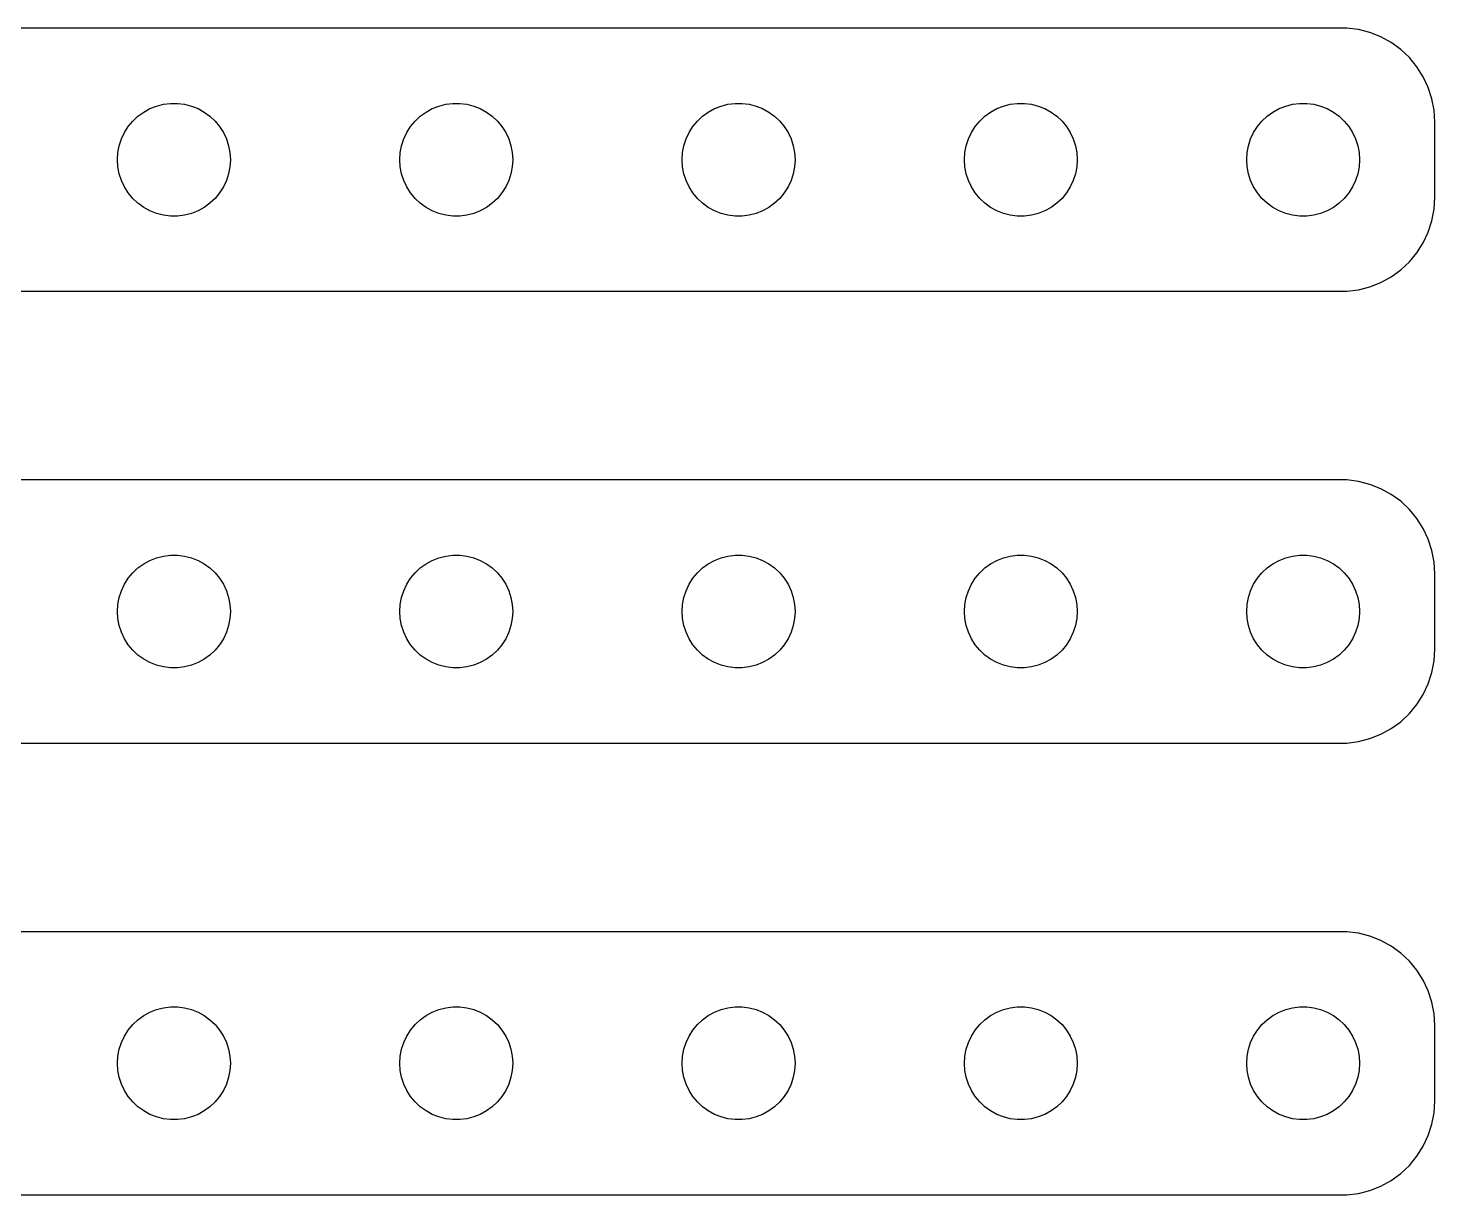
# Model space of a CAD drawing. Header units: metres. Extents: x -150 to 150, y 41 to 103.
# Drawn here: x 74.8 to 149.5, y 41 to 103 of the extents above; entities that cross this region are included whole.
import ezdxf

# ---------------------------------------------------------------- set-up
doc = ezdxf.new("R2010")
doc.units = ezdxf.units.M

msp = doc.modelspace()

# ---------------------------------------------------------------- linework, layer by layer
for p, q in [((144.814, 102.99), (-144.814, 102.99)), ((145.437, 102.911), (144.814, 102.99)), ((146.045, 102.755), (145.437, 102.911)), ((146.629, 102.524), (146.045, 102.755)), ((147.179, 102.222), (146.629, 102.524)), ((147.687, 101.853), (147.179, 102.222)), ((148.145, 101.423), (147.687, 101.853)), ((148.545, 100.939), (148.145, 101.423)), ((148.882, 100.409), (148.545, 100.939)), ((149.149, 99.8406), (148.882, 100.409)), ((149.343, 99.2434), (149.149, 99.8406)), ((80.8925, 98.533), (81.2227, 98.7145)), ((81.2227, 98.7145), (81.573, 98.8532)), ((81.573, 98.8532), (81.9379, 98.9469)), ((81.9379, 98.9469), (82.3116, 98.9941)), ((82.3116, 98.9941), (82.6884, 98.9941)), ((82.6884, 98.9941), (83.0621, 98.9469)), ((83.0621, 98.9469), (83.427, 98.8532)), ((83.427, 98.8532), (83.7773, 98.7145)), ((83.7773, 98.7145), (84.1075, 98.533)), ((95.8925, 98.533), (96.2227, 98.7145)), ((96.2227, 98.7145), (96.573, 98.8532)), ((96.573, 98.8532), (96.9379, 98.9469)), ((96.9379, 98.9469), (97.3116, 98.9941)), ((97.3116, 98.9941), (97.6884, 98.9941)), ((97.6884, 98.9941), (98.0621, 98.9469)), ((98.0621, 98.9469), (98.427, 98.8532)), ((98.427, 98.8532), (98.7773, 98.7145)), ((98.7773, 98.7145), (99.1075, 98.533)), ((110.893, 98.533), (111.223, 98.7145)), ((111.223, 98.7145), (111.573, 98.8532)), ((111.573, 98.8532), (111.938, 98.9469)), ((111.938, 98.9469), (112.312, 98.9941)), ((112.312, 98.9941), (112.688, 98.9941)), ((112.688, 98.9941), (113.062, 98.9469)), ((113.062, 98.9469), (113.427, 98.8532)), ((113.427, 98.8532), (113.777, 98.7145)), ((113.777, 98.7145), (114.107, 98.533)), ((125.893, 98.533), (126.223, 98.7145)), ((126.223, 98.7145), (126.573, 98.8532)), ((126.573, 98.8532), (126.938, 98.9469)), ((126.938, 98.9469), (127.312, 98.9941)), ((127.312, 98.9941), (127.688, 98.9941)), ((127.688, 98.9941), (128.062, 98.9469)), ((128.062, 98.9469), (128.427, 98.8532)), ((128.427, 98.8532), (128.777, 98.7145)), ((128.777, 98.7145), (129.107, 98.533)), ((140.893, 98.533), (141.223, 98.7145)), ((141.223, 98.7145), (141.573, 98.8532)), ((141.573, 98.8532), (141.938, 98.9469)), ((141.938, 98.9469), (142.312, 98.9941)), ((142.312, 98.9941), (142.688, 98.9941)), ((142.688, 98.9941), (143.062, 98.9469)), ((143.062, 98.9469), (143.427, 98.8532)), ((143.427, 98.8532), (143.777, 98.7145)), ((143.777, 98.7145), (144.107, 98.533)), ((149.461, 98.6267), (149.343, 99.2434)), ((80.073, 97.7634), (80.3131, 98.0536)), ((80.3131, 98.0536), (80.5877, 98.3115)), ((80.5877, 98.3115), (80.8925, 98.533)), ((84.1075, 98.533), (84.4123, 98.3115)), ((84.4123, 98.3115), (84.6869, 98.0536)), ((84.6869, 98.0536), (84.927, 97.7634)), ((95.073, 97.7634), (95.3131, 98.0536)), ((95.3131, 98.0536), (95.5877, 98.3115)), ((95.5877, 98.3115), (95.8925, 98.533)), ((99.1075, 98.533), (99.4123, 98.3115)), ((99.4123, 98.3115), (99.6869, 98.0536)), ((99.6869, 98.0536), (99.927, 97.7634)), ((110.073, 97.7634), (110.313, 98.0536)), ((110.313, 98.0536), (110.588, 98.3115)), ((110.588, 98.3115), (110.893, 98.533)), ((114.107, 98.533), (114.412, 98.3115)), ((114.412, 98.3115), (114.687, 98.0536)), ((114.687, 98.0536), (114.927, 97.7634)), ((125.073, 97.7634), (125.313, 98.0536)), ((125.313, 98.0536), (125.588, 98.3115)), ((125.588, 98.3115), (125.893, 98.533)), ((129.107, 98.533), (129.412, 98.3115)), ((129.412, 98.3115), (129.687, 98.0536)), ((129.687, 98.0536), (129.927, 97.7634)), ((140.073, 97.7634), (140.313, 98.0536)), ((140.313, 98.0536), (140.588, 98.3115)), ((140.588, 98.3115), (140.893, 98.533)), ((144.107, 98.533), (144.412, 98.3115)), ((144.412, 98.3115), (144.687, 98.0536)), ((144.687, 98.0536), (144.927, 97.7634)), ((149.5, 98), (149.461, 98.6267)), ((149.5, 94), (149.5, 98)), ((79.7107, 97.1044), (79.8711, 97.4453)), ((79.8711, 97.4453), (80.073, 97.7634)), ((84.927, 97.7634), (85.1289, 97.4453)), ((85.1289, 97.4453), (85.2893, 97.1044)), ((94.7107, 97.1044), (94.8711, 97.4453)), ((94.8711, 97.4453), (95.073, 97.7634)), ((99.927, 97.7634), (100.129, 97.4453)), ((100.129, 97.4453), (100.289, 97.1044)), ((109.711, 97.1044), (109.871, 97.4453)), ((109.871, 97.4453), (110.073, 97.7634)), ((114.927, 97.7634), (115.129, 97.4453)), ((115.129, 97.4453), (115.289, 97.1044)), ((124.711, 97.1044), (124.871, 97.4453)), ((124.871, 97.4453), (125.073, 97.7634)), ((129.927, 97.7634), (130.129, 97.4453)), ((130.129, 97.4453), (130.289, 97.1044)), ((139.711, 97.1044), (139.871, 97.4453)), ((139.871, 97.4453), (140.073, 97.7634)), ((144.927, 97.7634), (145.129, 97.4453)), ((145.129, 97.4453), (145.289, 97.1044)), ((79.5237, 96.376), (79.5943, 96.7461)), ((79.5943, 96.7461), (79.7107, 97.1044)), ((85.2893, 97.1044), (85.4057, 96.7461)), ((85.4057, 96.7461), (85.4763, 96.376)), ((94.5237, 96.376), (94.5943, 96.7461)), ((94.5943, 96.7461), (94.7107, 97.1044)), ((100.289, 97.1044), (100.406, 96.7461)), ((100.406, 96.7461), (100.476, 96.376)), ((109.524, 96.376), (109.594, 96.7461)), ((109.594, 96.7461), (109.711, 97.1044)), ((115.289, 97.1044), (115.406, 96.7461)), ((115.406, 96.7461), (115.476, 96.376)), ((124.524, 96.376), (124.594, 96.7461)), ((124.594, 96.7461), (124.711, 97.1044)), ((130.289, 97.1044), (130.406, 96.7461)), ((130.406, 96.7461), (130.476, 96.376)), ((139.524, 96.376), (139.594, 96.7461)), ((139.594, 96.7461), (139.711, 97.1044)), ((145.289, 97.1044), (145.406, 96.7461)), ((145.406, 96.7461), (145.476, 96.376)), ((79.5, 96), (79.5237, 96.376)), ((79.5237, 95.624), (79.5, 96)), ((85.4763, 96.376), (85.5, 96)), ((85.5, 96), (85.4763, 95.624)), ((94.5, 96), (94.5237, 96.376)), ((94.5237, 95.624), (94.5, 96)), ((100.476, 96.376), (100.5, 96)), ((100.5, 96), (100.476, 95.624)), ((109.5, 96), (109.524, 96.376)), ((109.524, 95.624), (109.5, 96)), ((115.476, 96.376), (115.5, 96)), ((115.5, 96), (115.476, 95.624)), ((124.5, 96), (124.524, 96.376)), ((124.524, 95.624), (124.5, 96)), ((130.476, 96.376), (130.5, 96)), ((130.5, 96), (130.476, 95.624)), ((139.5, 96), (139.524, 96.376)), ((139.524, 95.624), (139.5, 96)), ((145.476, 96.376), (145.5, 96)), ((145.5, 96), (145.476, 95.624)), ((79.5943, 95.2539), (79.5237, 95.624)), ((79.7107, 94.8956), (79.5943, 95.2539)), ((85.4057, 95.2539), (85.2893, 94.8956)), ((85.4763, 95.624), (85.4057, 95.2539)), ((94.5943, 95.2539), (94.5237, 95.624)), ((94.7107, 94.8956), (94.5943, 95.2539)), ((100.406, 95.2539), (100.289, 94.8956)), ((100.476, 95.624), (100.406, 95.2539)), ((109.594, 95.2539), (109.524, 95.624)), ((109.711, 94.8956), (109.594, 95.2539)), ((115.406, 95.2539), (115.289, 94.8956)), ((115.476, 95.624), (115.406, 95.2539)), ((124.594, 95.2539), (124.524, 95.624)), ((124.711, 94.8956), (124.594, 95.2539)), ((130.406, 95.2539), (130.289, 94.8956)), ((130.476, 95.624), (130.406, 95.2539)), ((139.594, 95.2539), (139.524, 95.624)), ((139.711, 94.8956), (139.594, 95.2539)), ((145.406, 95.2539), (145.289, 94.8956)), ((145.476, 95.624), (145.406, 95.2539)), ((79.8711, 94.5547), (79.7107, 94.8956)), ((80.073, 94.2366), (79.8711, 94.5547)), ((80.3131, 93.9464), (80.073, 94.2366)), ((84.927, 94.2366), (84.6869, 93.9464)), ((85.1289, 94.5547), (84.927, 94.2366)), ((85.2893, 94.8956), (85.1289, 94.5547)), ((94.8711, 94.5547), (94.7107, 94.8956)), ((95.073, 94.2366), (94.8711, 94.5547)), ((95.3131, 93.9464), (95.073, 94.2366)), ((99.927, 94.2366), (99.6869, 93.9464)), ((100.129, 94.5547), (99.927, 94.2366)), ((100.289, 94.8956), (100.129, 94.5547)), ((109.871, 94.5547), (109.711, 94.8956)), ((110.073, 94.2366), (109.871, 94.5547)), ((110.313, 93.9464), (110.073, 94.2366)), ((114.927, 94.2366), (114.687, 93.9464)), ((115.129, 94.5547), (114.927, 94.2366)), ((115.289, 94.8956), (115.129, 94.5547)), ((124.871, 94.5547), (124.711, 94.8956)), ((125.073, 94.2366), (124.871, 94.5547)), ((125.313, 93.9464), (125.073, 94.2366)), ((129.927, 94.2366), (129.687, 93.9464)), ((130.129, 94.5547), (129.927, 94.2366)), ((130.289, 94.8956), (130.129, 94.5547)), ((139.871, 94.5547), (139.711, 94.8956)), ((140.073, 94.2366), (139.871, 94.5547)), ((140.313, 93.9464), (140.073, 94.2366)), ((144.927, 94.2366), (144.687, 93.9464)), ((145.129, 94.5547), (144.927, 94.2366)), ((145.289, 94.8956), (145.129, 94.5547)), ((80.5877, 93.6885), (80.3131, 93.9464)), ((80.8925, 93.467), (80.5877, 93.6885)), ((81.2227, 93.2855), (80.8925, 93.467)), ((84.1075, 93.467), (83.7773, 93.2855)), ((84.4123, 93.6885), (84.1075, 93.467)), ((84.6869, 93.9464), (84.4123, 93.6885)), ((95.5877, 93.6885), (95.3131, 93.9464)), ((95.8925, 93.467), (95.5877, 93.6885)), ((96.2227, 93.2855), (95.8925, 93.467)), ((99.1075, 93.467), (98.7773, 93.2855)), ((99.4123, 93.6885), (99.1075, 93.467)), ((99.6869, 93.9464), (99.4123, 93.6885)), ((110.588, 93.6885), (110.313, 93.9464)), ((110.893, 93.467), (110.588, 93.6885)), ((111.223, 93.2855), (110.893, 93.467)), ((114.107, 93.467), (113.777, 93.2855)), ((114.412, 93.6885), (114.107, 93.467)), ((114.687, 93.9464), (114.412, 93.6885)), ((125.588, 93.6885), (125.313, 93.9464)), ((125.893, 93.467), (125.588, 93.6885)), ((126.223, 93.2855), (125.893, 93.467)), ((129.107, 93.467), (128.777, 93.2855)), ((129.412, 93.6885), (129.107, 93.467)), ((129.687, 93.9464), (129.412, 93.6885)), ((140.588, 93.6885), (140.313, 93.9464)), ((140.893, 93.467), (140.588, 93.6885)), ((141.223, 93.2855), (140.893, 93.467)), ((144.107, 93.467), (143.777, 93.2855)), ((144.412, 93.6885), (144.107, 93.467)), ((144.687, 93.9464), (144.412, 93.6885)), ((149.461, 93.3733), (149.5, 94)), ((81.573, 93.1468), (81.2227, 93.2855)), ((81.9379, 93.0531), (81.573, 93.1468)), ((82.3116, 93.0059), (81.9379, 93.0531)), ((82.6884, 93.0059), (82.3116, 93.0059)), ((83.0621, 93.0531), (82.6884, 93.0059)), ((83.427, 93.1468), (83.0621, 93.0531)), ((83.7773, 93.2855), (83.427, 93.1468)), ((96.573, 93.1468), (96.2227, 93.2855)), ((96.9379, 93.0531), (96.573, 93.1468)), ((97.3116, 93.0059), (96.9379, 93.0531)), ((97.6884, 93.0059), (97.3116, 93.0059)), ((98.0621, 93.0531), (97.6884, 93.0059)), ((98.427, 93.1468), (98.0621, 93.0531)), ((98.7773, 93.2855), (98.427, 93.1468)), ((111.573, 93.1468), (111.223, 93.2855)), ((111.938, 93.0531), (111.573, 93.1468)), ((112.312, 93.0059), (111.938, 93.0531)), ((112.688, 93.0059), (112.312, 93.0059)), ((113.062, 93.0531), (112.688, 93.0059)), ((113.427, 93.1468), (113.062, 93.0531)), ((113.777, 93.2855), (113.427, 93.1468)), ((126.573, 93.1468), (126.223, 93.2855)), ((126.938, 93.0531), (126.573, 93.1468)), ((127.312, 93.0059), (126.938, 93.0531)), ((127.688, 93.0059), (127.312, 93.0059)), ((128.062, 93.0531), (127.688, 93.0059)), ((128.427, 93.1468), (128.062, 93.0531)), ((128.777, 93.2855), (128.427, 93.1468)), ((141.573, 93.1468), (141.223, 93.2855)), ((141.938, 93.0531), (141.573, 93.1468)), ((142.312, 93.0059), (141.938, 93.0531)), ((142.688, 93.0059), (142.312, 93.0059)), ((143.062, 93.0531), (142.688, 93.0059)), ((143.427, 93.1468), (143.062, 93.0531)), ((143.777, 93.2855), (143.427, 93.1468)), ((149.149, 92.1594), (149.343, 92.7566)), ((149.343, 92.7566), (149.461, 93.3733)), ((148.882, 91.5912), (149.149, 92.1594)), ((148.545, 91.0611), (148.882, 91.5912)), ((147.687, 90.1474), (148.145, 90.5773)), ((148.145, 90.5773), (148.545, 91.0611)), ((146.629, 89.4759), (147.179, 89.7784)), ((147.179, 89.7784), (147.687, 90.1474)), ((-144.814, 89.0099), (144.814, 89.0099)), ((144.814, 89.0099), (145.437, 89.0886)), ((145.437, 89.0886), (146.045, 89.2447)), ((146.045, 89.2447), (146.629, 89.4759)), ((144.814, 78.9901), (-144.814, 78.9901)), ((145.437, 78.9114), (144.814, 78.9901)), ((146.045, 78.7553), (145.437, 78.9114)), ((146.629, 78.5241), (146.045, 78.7553)), ((147.179, 78.2216), (146.629, 78.5241)), ((147.687, 77.8526), (147.179, 78.2216)), ((148.145, 77.4227), (147.687, 77.8526)), ((148.545, 76.9389), (148.145, 77.4227)), ((148.882, 76.4088), (148.545, 76.9389)), ((149.149, 75.8406), (148.882, 76.4088)), ((149.343, 75.2434), (149.149, 75.8406)), ((81.2227, 74.7145), (81.573, 74.8532)), ((81.573, 74.8532), (81.9379, 74.9469)), ((81.9379, 74.9469), (82.3116, 74.9941)), ((82.3116, 74.9941), (82.6884, 74.9941)), ((82.6884, 74.9941), (83.0621, 74.9469)), ((83.0621, 74.9469), (83.427, 74.8532)), ((83.427, 74.8532), (83.7773, 74.7145)), ((96.2227, 74.7145), (96.573, 74.8532)), ((96.573, 74.8532), (96.9379, 74.9469)), ((96.9379, 74.9469), (97.3116, 74.9941)), ((97.3116, 74.9941), (97.6884, 74.9941)), ((97.6884, 74.9941), (98.0621, 74.9469)), ((98.0621, 74.9469), (98.427, 74.8532)), ((98.427, 74.8532), (98.7773, 74.7145)), ((111.223, 74.7145), (111.573, 74.8532)), ((111.573, 74.8532), (111.938, 74.9469)), ((111.938, 74.9469), (112.312, 74.9941)), ((112.312, 74.9941), (112.688, 74.9941)), ((112.688, 74.9941), (113.062, 74.9469)), ((113.062, 74.9469), (113.427, 74.8532)), ((113.427, 74.8532), (113.777, 74.7145)), ((126.223, 74.7145), (126.573, 74.8532)), ((126.573, 74.8532), (126.938, 74.9469)), ((126.938, 74.9469), (127.312, 74.9941)), ((127.312, 74.9941), (127.688, 74.9941)), ((127.688, 74.9941), (128.062, 74.9469)), ((128.062, 74.9469), (128.427, 74.8532)), ((128.427, 74.8532), (128.777, 74.7145)), ((141.223, 74.7145), (141.573, 74.8532)), ((141.573, 74.8532), (141.938, 74.9469)), ((141.938, 74.9469), (142.312, 74.9941)), ((142.312, 74.9941), (142.688, 74.9941)), ((142.688, 74.9941), (143.062, 74.9469)), ((143.062, 74.9469), (143.427, 74.8532)), ((143.427, 74.8532), (143.777, 74.7145)), ((149.461, 74.6267), (149.343, 75.2434)), ((80.073, 73.7634), (80.3131, 74.0536)), ((80.3131, 74.0536), (80.5877, 74.3115)), ((80.5877, 74.3115), (80.8925, 74.533)), ((80.8925, 74.533), (81.2227, 74.7145)), ((83.7773, 74.7145), (84.1075, 74.533)), ((84.1075, 74.533), (84.4123, 74.3115)), ((84.4123, 74.3115), (84.6869, 74.0536)), ((84.6869, 74.0536), (84.927, 73.7634)), ((95.073, 73.7634), (95.3131, 74.0536)), ((95.3131, 74.0536), (95.5877, 74.3115)), ((95.5877, 74.3115), (95.8925, 74.533)), ((95.8925, 74.533), (96.2227, 74.7145)), ((98.7773, 74.7145), (99.1075, 74.533)), ((99.1075, 74.533), (99.4123, 74.3115)), ((99.4123, 74.3115), (99.6869, 74.0536)), ((99.6869, 74.0536), (99.927, 73.7634)), ((110.073, 73.7634), (110.313, 74.0536)), ((110.313, 74.0536), (110.588, 74.3115)), ((110.588, 74.3115), (110.893, 74.533)), ((110.893, 74.533), (111.223, 74.7145)), ((113.777, 74.7145), (114.107, 74.533)), ((114.107, 74.533), (114.412, 74.3115)), ((114.412, 74.3115), (114.687, 74.0536)), ((114.687, 74.0536), (114.927, 73.7634)), ((125.073, 73.7634), (125.313, 74.0536)), ((125.313, 74.0536), (125.588, 74.3115)), ((125.588, 74.3115), (125.893, 74.533)), ((125.893, 74.533), (126.223, 74.7145)), ((128.777, 74.7145), (129.107, 74.533)), ((129.107, 74.533), (129.412, 74.3115)), ((129.412, 74.3115), (129.687, 74.0536)), ((129.687, 74.0536), (129.927, 73.7634)), ((140.073, 73.7634), (140.313, 74.0536)), ((140.313, 74.0536), (140.588, 74.3115)), ((140.588, 74.3115), (140.893, 74.533)), ((140.893, 74.533), (141.223, 74.7145)), ((143.777, 74.7145), (144.107, 74.533)), ((144.107, 74.533), (144.412, 74.3115)), ((144.412, 74.3115), (144.687, 74.0536)), ((144.687, 74.0536), (144.927, 73.7634)), ((149.5, 74), (149.461, 74.6267)), ((79.7107, 73.1044), (79.8711, 73.4453)), ((79.8711, 73.4453), (80.073, 73.7634)), ((84.927, 73.7634), (85.1289, 73.4453)), ((85.1289, 73.4453), (85.2893, 73.1044)), ((94.7107, 73.1044), (94.8711, 73.4453)), ((94.8711, 73.4453), (95.073, 73.7634)), ((99.927, 73.7634), (100.129, 73.4453)), ((100.129, 73.4453), (100.289, 73.1044)), ((109.711, 73.1044), (109.871, 73.4453)), ((109.871, 73.4453), (110.073, 73.7634)), ((114.927, 73.7634), (115.129, 73.4453)), ((115.129, 73.4453), (115.289, 73.1044)), ((124.711, 73.1044), (124.871, 73.4453)), ((124.871, 73.4453), (125.073, 73.7634)), ((129.927, 73.7634), (130.129, 73.4453)), ((130.129, 73.4453), (130.289, 73.1044)), ((139.711, 73.1044), (139.871, 73.4453)), ((139.871, 73.4453), (140.073, 73.7634)), ((144.927, 73.7634), (145.129, 73.4453)), ((145.129, 73.4453), (145.289, 73.1044)), ((149.5, 70), (149.5, 74)), ((79.5237, 72.376), (79.5943, 72.7461)), ((79.5943, 72.7461), (79.7107, 73.1044)), ((85.2893, 73.1044), (85.4057, 72.7461)), ((85.4057, 72.7461), (85.4763, 72.376)), ((94.5237, 72.376), (94.5943, 72.7461)), ((94.5943, 72.7461), (94.7107, 73.1044)), ((100.289, 73.1044), (100.406, 72.7461)), ((100.406, 72.7461), (100.476, 72.376)), ((109.524, 72.376), (109.594, 72.7461)), ((109.594, 72.7461), (109.711, 73.1044)), ((115.289, 73.1044), (115.406, 72.7461)), ((115.406, 72.7461), (115.476, 72.376)), ((124.524, 72.376), (124.594, 72.7461)), ((124.594, 72.7461), (124.711, 73.1044)), ((130.289, 73.1044), (130.406, 72.7461)), ((130.406, 72.7461), (130.476, 72.376)), ((139.524, 72.376), (139.594, 72.7461)), ((139.594, 72.7461), (139.711, 73.1044)), ((145.289, 73.1044), (145.406, 72.7461)), ((145.406, 72.7461), (145.476, 72.376)), ((79.5, 72), (79.5237, 72.376)), ((79.5237, 71.624), (79.5, 72)), ((85.4763, 72.376), (85.5, 72)), ((85.5, 72), (85.4763, 71.624)), ((94.5, 72), (94.5237, 72.376)), ((94.5237, 71.624), (94.5, 72)), ((100.476, 72.376), (100.5, 72)), ((100.5, 72), (100.476, 71.624)), ((109.5, 72), (109.524, 72.376)), ((109.524, 71.624), (109.5, 72)), ((115.476, 72.376), (115.5, 72)), ((115.5, 72), (115.476, 71.624)), ((124.5, 72), (124.524, 72.376)), ((124.524, 71.624), (124.5, 72)), ((130.476, 72.376), (130.5, 72)), ((130.5, 72), (130.476, 71.624)), ((139.5, 72), (139.524, 72.376)), ((139.524, 71.624), (139.5, 72)), ((145.476, 72.376), (145.5, 72)), ((145.5, 72), (145.476, 71.624)), ((79.5943, 71.2539), (79.5237, 71.624)), ((79.7107, 70.8956), (79.5943, 71.2539)), ((85.4057, 71.2539), (85.2893, 70.8956)), ((85.4763, 71.624), (85.4057, 71.2539)), ((94.5943, 71.2539), (94.5237, 71.624)), ((94.7107, 70.8956), (94.5943, 71.2539)), ((100.406, 71.2539), (100.289, 70.8956)), ((100.476, 71.624), (100.406, 71.2539)), ((109.594, 71.2539), (109.524, 71.624)), ((109.711, 70.8956), (109.594, 71.2539)), ((115.406, 71.2539), (115.289, 70.8956)), ((115.476, 71.624), (115.406, 71.2539)), ((124.594, 71.2539), (124.524, 71.624)), ((124.711, 70.8956), (124.594, 71.2539)), ((130.406, 71.2539), (130.289, 70.8956)), ((130.476, 71.624), (130.406, 71.2539)), ((139.594, 71.2539), (139.524, 71.624)), ((139.711, 70.8956), (139.594, 71.2539)), ((145.406, 71.2539), (145.289, 70.8956)), ((145.476, 71.624), (145.406, 71.2539)), ((79.8711, 70.5547), (79.7107, 70.8956)), ((80.073, 70.2366), (79.8711, 70.5547)), ((85.1289, 70.5547), (84.927, 70.2366)), ((85.2893, 70.8956), (85.1289, 70.5547)), ((94.8711, 70.5547), (94.7107, 70.8956)), ((95.073, 70.2366), (94.8711, 70.5547)), ((100.129, 70.5547), (99.927, 70.2366)), ((100.289, 70.8956), (100.129, 70.5547)), ((109.871, 70.5547), (109.711, 70.8956)), ((110.073, 70.2366), (109.871, 70.5547)), ((115.129, 70.5547), (114.927, 70.2366)), ((115.289, 70.8956), (115.129, 70.5547)), ((124.871, 70.5547), (124.711, 70.8956)), ((125.073, 70.2366), (124.871, 70.5547)), ((130.129, 70.5547), (129.927, 70.2366)), ((130.289, 70.8956), (130.129, 70.5547)), ((139.871, 70.5547), (139.711, 70.8956)), ((140.073, 70.2366), (139.871, 70.5547)), ((145.129, 70.5547), (144.927, 70.2366)), ((145.289, 70.8956), (145.129, 70.5547)), ((80.3131, 69.9464), (80.073, 70.2366)), ((80.5877, 69.6885), (80.3131, 69.9464)), ((80.8925, 69.467), (80.5877, 69.6885)), ((84.4123, 69.6885), (84.1075, 69.467)), ((84.6869, 69.9464), (84.4123, 69.6885)), ((84.927, 70.2366), (84.6869, 69.9464)), ((95.3131, 69.9464), (95.073, 70.2366)), ((95.5877, 69.6885), (95.3131, 69.9464)), ((95.8925, 69.467), (95.5877, 69.6885)), ((99.4123, 69.6885), (99.1075, 69.467)), ((99.6869, 69.9464), (99.4123, 69.6885)), ((99.927, 70.2366), (99.6869, 69.9464)), ((110.313, 69.9464), (110.073, 70.2366)), ((110.588, 69.6885), (110.313, 69.9464)), ((110.893, 69.467), (110.588, 69.6885)), ((114.412, 69.6885), (114.107, 69.467)), ((114.687, 69.9464), (114.412, 69.6885)), ((114.927, 70.2366), (114.687, 69.9464)), ((125.313, 69.9464), (125.073, 70.2366)), ((125.588, 69.6885), (125.313, 69.9464)), ((125.893, 69.467), (125.588, 69.6885)), ((129.412, 69.6885), (129.107, 69.467)), ((129.687, 69.9464), (129.412, 69.6885)), ((129.927, 70.2366), (129.687, 69.9464)), ((140.313, 69.9464), (140.073, 70.2366)), ((140.588, 69.6885), (140.313, 69.9464)), ((140.893, 69.467), (140.588, 69.6885)), ((144.412, 69.6885), (144.107, 69.467)), ((144.687, 69.9464), (144.412, 69.6885)), ((144.927, 70.2366), (144.687, 69.9464)), ((149.461, 69.3733), (149.5, 70)), ((81.2227, 69.2855), (80.8925, 69.467)), ((81.573, 69.1468), (81.2227, 69.2855)), ((81.9379, 69.0531), (81.573, 69.1468)), ((82.3116, 69.0059), (81.9379, 69.0531)), ((82.6884, 69.0059), (82.3116, 69.0059)), ((83.0621, 69.0531), (82.6884, 69.0059)), ((83.427, 69.1468), (83.0621, 69.0531)), ((83.7773, 69.2855), (83.427, 69.1468)), ((84.1075, 69.467), (83.7773, 69.2855)), ((96.2227, 69.2855), (95.8925, 69.467)), ((96.573, 69.1468), (96.2227, 69.2855)), ((96.9379, 69.0531), (96.573, 69.1468)), ((97.3116, 69.0059), (96.9379, 69.0531)), ((97.6884, 69.0059), (97.3116, 69.0059)), ((98.0621, 69.0531), (97.6884, 69.0059)), ((98.427, 69.1468), (98.0621, 69.0531)), ((98.7773, 69.2855), (98.427, 69.1468)), ((99.1075, 69.467), (98.7773, 69.2855)), ((111.223, 69.2855), (110.893, 69.467)), ((111.573, 69.1468), (111.223, 69.2855)), ((111.938, 69.0531), (111.573, 69.1468)), ((112.312, 69.0059), (111.938, 69.0531)), ((112.688, 69.0059), (112.312, 69.0059)), ((113.062, 69.0531), (112.688, 69.0059)), ((113.427, 69.1468), (113.062, 69.0531)), ((113.777, 69.2855), (113.427, 69.1468)), ((114.107, 69.467), (113.777, 69.2855)), ((126.223, 69.2855), (125.893, 69.467)), ((126.573, 69.1468), (126.223, 69.2855)), ((126.938, 69.0531), (126.573, 69.1468)), ((127.312, 69.0059), (126.938, 69.0531)), ((127.688, 69.0059), (127.312, 69.0059)), ((128.062, 69.0531), (127.688, 69.0059)), ((128.427, 69.1468), (128.062, 69.0531)), ((128.777, 69.2855), (128.427, 69.1468)), ((129.107, 69.467), (128.777, 69.2855)), ((141.223, 69.2855), (140.893, 69.467)), ((141.573, 69.1468), (141.223, 69.2855)), ((141.938, 69.0531), (141.573, 69.1468)), ((142.312, 69.0059), (141.938, 69.0531)), ((142.688, 69.0059), (142.312, 69.0059)), ((143.062, 69.0531), (142.688, 69.0059)), ((143.427, 69.1468), (143.062, 69.0531)), ((143.777, 69.2855), (143.427, 69.1468)), ((144.107, 69.467), (143.777, 69.2855)), ((149.343, 68.7566), (149.461, 69.3733)), ((148.882, 67.5912), (149.149, 68.1594)), ((149.149, 68.1594), (149.343, 68.7566)), ((148.545, 67.0611), (148.882, 67.5912)), ((147.687, 66.1474), (148.145, 66.5773)), ((148.145, 66.5773), (148.545, 67.0611)), ((147.179, 65.7784), (147.687, 66.1474)), ((144.814, 65.0099), (145.437, 65.0886)), ((145.437, 65.0886), (146.045, 65.2447)), ((146.045, 65.2447), (146.629, 65.4759)), ((146.629, 65.4759), (147.179, 65.7784)), ((-144.814, 65.0099), (144.814, 65.0099)), ((144.814, 54.9901), (-144.814, 54.9901)), ((145.437, 54.9114), (144.814, 54.9901)), ((146.045, 54.7553), (145.437, 54.9114)), ((146.629, 54.5241), (146.045, 54.7553)), ((147.179, 54.2216), (146.629, 54.5241)), ((147.687, 53.8526), (147.179, 54.2216)), ((148.145, 53.4227), (147.687, 53.8526)), ((148.545, 52.9389), (148.145, 53.4227)), ((148.882, 52.4088), (148.545, 52.9389)), ((149.149, 51.8406), (148.882, 52.4088)), ((149.343, 51.2434), (149.149, 51.8406)), ((81.2227, 50.7145), (81.573, 50.8532)), ((81.573, 50.8532), (81.9379, 50.9469)), ((81.9379, 50.9469), (82.3116, 50.9941)), ((82.3116, 50.9941), (82.6884, 50.9941)), ((82.6884, 50.9941), (83.0621, 50.9469)), ((83.0621, 50.9469), (83.427, 50.8532)), ((83.427, 50.8532), (83.7773, 50.7145)), ((96.2227, 50.7145), (96.573, 50.8532)), ((96.573, 50.8532), (96.9379, 50.9469)), ((96.9379, 50.9469), (97.3116, 50.9941)), ((97.3116, 50.9941), (97.6884, 50.9941)), ((97.6884, 50.9941), (98.0621, 50.9469)), ((98.0621, 50.9469), (98.427, 50.8532)), ((98.427, 50.8532), (98.7773, 50.7145)), ((111.223, 50.7145), (111.573, 50.8532)), ((111.573, 50.8532), (111.938, 50.9469)), ((111.938, 50.9469), (112.312, 50.9941)), ((112.312, 50.9941), (112.688, 50.9941)), ((112.688, 50.9941), (113.062, 50.9469)), ((113.062, 50.9469), (113.427, 50.8532)), ((113.427, 50.8532), (113.777, 50.7145)), ((126.223, 50.7145), (126.573, 50.8532)), ((126.573, 50.8532), (126.938, 50.9469)), ((126.938, 50.9469), (127.312, 50.9941)), ((127.312, 50.9941), (127.688, 50.9941)), ((127.688, 50.9941), (128.062, 50.9469)), ((128.062, 50.9469), (128.427, 50.8532)), ((128.427, 50.8532), (128.777, 50.7145)), ((141.223, 50.7145), (141.573, 50.8532)), ((141.573, 50.8532), (141.938, 50.9469)), ((141.938, 50.9469), (142.312, 50.9941)), ((142.312, 50.9941), (142.688, 50.9941)), ((142.688, 50.9941), (143.062, 50.9469)), ((143.062, 50.9469), (143.427, 50.8532)), ((143.427, 50.8532), (143.777, 50.7145)), ((149.461, 50.6267), (149.343, 51.2434)), ((80.3131, 50.0536), (80.5877, 50.3115)), ((80.5877, 50.3115), (80.8925, 50.533)), ((80.8925, 50.533), (81.2227, 50.7145)), ((83.7773, 50.7145), (84.1075, 50.533)), ((84.1075, 50.533), (84.4123, 50.3115)), ((84.4123, 50.3115), (84.6869, 50.0536)), ((95.3131, 50.0536), (95.5877, 50.3115)), ((95.5877, 50.3115), (95.8925, 50.533)), ((95.8925, 50.533), (96.2227, 50.7145)), ((98.7773, 50.7145), (99.1075, 50.533)), ((99.1075, 50.533), (99.4123, 50.3115)), ((99.4123, 50.3115), (99.6869, 50.0536)), ((110.313, 50.0536), (110.588, 50.3115)), ((110.588, 50.3115), (110.893, 50.533)), ((110.893, 50.533), (111.223, 50.7145)), ((113.777, 50.7145), (114.107, 50.533)), ((114.107, 50.533), (114.412, 50.3115)), ((114.412, 50.3115), (114.687, 50.0536)), ((125.313, 50.0536), (125.588, 50.3115)), ((125.588, 50.3115), (125.893, 50.533)), ((125.893, 50.533), (126.223, 50.7145)), ((128.777, 50.7145), (129.107, 50.533)), ((129.107, 50.533), (129.412, 50.3115)), ((129.412, 50.3115), (129.687, 50.0536)), ((140.313, 50.0536), (140.588, 50.3115)), ((140.588, 50.3115), (140.893, 50.533)), ((140.893, 50.533), (141.223, 50.7145)), ((143.777, 50.7145), (144.107, 50.533)), ((144.107, 50.533), (144.412, 50.3115)), ((144.412, 50.3115), (144.687, 50.0536)), ((149.5, 50), (149.461, 50.6267)), ((79.7107, 49.1044), (79.8711, 49.4453)), ((79.8711, 49.4453), (80.073, 49.7634)), ((80.073, 49.7634), (80.3131, 50.0536)), ((84.6869, 50.0536), (84.927, 49.7634)), ((84.927, 49.7634), (85.1289, 49.4453)), ((85.1289, 49.4453), (85.2893, 49.1044)), ((94.7107, 49.1044), (94.8711, 49.4453)), ((94.8711, 49.4453), (95.073, 49.7634)), ((95.073, 49.7634), (95.3131, 50.0536)), ((99.6869, 50.0536), (99.927, 49.7634)), ((99.927, 49.7634), (100.129, 49.4453)), ((100.129, 49.4453), (100.289, 49.1044)), ((109.711, 49.1044), (109.871, 49.4453)), ((109.871, 49.4453), (110.073, 49.7634)), ((110.073, 49.7634), (110.313, 50.0536)), ((114.687, 50.0536), (114.927, 49.7634)), ((114.927, 49.7634), (115.129, 49.4453)), ((115.129, 49.4453), (115.289, 49.1044)), ((124.711, 49.1044), (124.871, 49.4453)), ((124.871, 49.4453), (125.073, 49.7634)), ((125.073, 49.7634), (125.313, 50.0536)), ((129.687, 50.0536), (129.927, 49.7634)), ((129.927, 49.7634), (130.129, 49.4453)), ((130.129, 49.4453), (130.289, 49.1044)), ((139.711, 49.1044), (139.871, 49.4453)), ((139.871, 49.4453), (140.073, 49.7634)), ((140.073, 49.7634), (140.313, 50.0536)), ((144.687, 50.0536), (144.927, 49.7634)), ((144.927, 49.7634), (145.129, 49.4453)), ((145.129, 49.4453), (145.289, 49.1044)), ((149.5, 46), (149.5, 50)), ((79.5237, 48.376), (79.5943, 48.7461)), ((79.5943, 48.7461), (79.7107, 49.1044)), ((85.2893, 49.1044), (85.4057, 48.7461)), ((85.4057, 48.7461), (85.4763, 48.376)), ((94.5237, 48.376), (94.5943, 48.7461)), ((94.5943, 48.7461), (94.7107, 49.1044)), ((100.289, 49.1044), (100.406, 48.7461)), ((100.406, 48.7461), (100.476, 48.376)), ((109.524, 48.376), (109.594, 48.7461)), ((109.594, 48.7461), (109.711, 49.1044)), ((115.289, 49.1044), (115.406, 48.7461)), ((115.406, 48.7461), (115.476, 48.376)), ((124.524, 48.376), (124.594, 48.7461)), ((124.594, 48.7461), (124.711, 49.1044)), ((130.289, 49.1044), (130.406, 48.7461)), ((130.406, 48.7461), (130.476, 48.376)), ((139.524, 48.376), (139.594, 48.7461)), ((139.594, 48.7461), (139.711, 49.1044)), ((145.289, 49.1044), (145.406, 48.7461)), ((145.406, 48.7461), (145.476, 48.376)), ((79.5, 48), (79.5237, 48.376)), ((79.5237, 47.624), (79.5, 48)), ((85.4763, 48.376), (85.5, 48)), ((85.5, 48), (85.4763, 47.624)), ((94.5, 48), (94.5237, 48.376)), ((94.5237, 47.624), (94.5, 48)), ((100.476, 48.376), (100.5, 48)), ((100.5, 48), (100.476, 47.624)), ((109.5, 48), (109.524, 48.376)), ((109.524, 47.624), (109.5, 48)), ((115.476, 48.376), (115.5, 48)), ((115.5, 48), (115.476, 47.624)), ((124.5, 48), (124.524, 48.376)), ((124.524, 47.624), (124.5, 48)), ((130.476, 48.376), (130.5, 48)), ((130.5, 48), (130.476, 47.624)), ((139.5, 48), (139.524, 48.376)), ((139.524, 47.624), (139.5, 48)), ((145.476, 48.376), (145.5, 48)), ((145.5, 48), (145.476, 47.624)), ((79.5943, 47.2539), (79.5237, 47.624)), ((79.7107, 46.8956), (79.5943, 47.2539)), ((85.4057, 47.2539), (85.2893, 46.8956)), ((85.4763, 47.624), (85.4057, 47.2539)), ((94.5943, 47.2539), (94.5237, 47.624)), ((94.7107, 46.8956), (94.5943, 47.2539)), ((100.406, 47.2539), (100.289, 46.8956)), ((100.476, 47.624), (100.406, 47.2539)), ((109.594, 47.2539), (109.524, 47.624)), ((109.711, 46.8956), (109.594, 47.2539)), ((115.406, 47.2539), (115.289, 46.8956)), ((115.476, 47.624), (115.406, 47.2539)), ((124.594, 47.2539), (124.524, 47.624)), ((124.711, 46.8956), (124.594, 47.2539)), ((130.406, 47.2539), (130.289, 46.8956)), ((130.476, 47.624), (130.406, 47.2539)), ((139.594, 47.2539), (139.524, 47.624)), ((139.711, 46.8956), (139.594, 47.2539)), ((145.406, 47.2539), (145.289, 46.8956)), ((145.476, 47.624), (145.406, 47.2539)), ((79.8711, 46.5547), (79.7107, 46.8956)), ((80.073, 46.2366), (79.8711, 46.5547)), ((85.1289, 46.5547), (84.927, 46.2366)), ((85.2893, 46.8956), (85.1289, 46.5547)), ((94.8711, 46.5547), (94.7107, 46.8956)), ((95.073, 46.2366), (94.8711, 46.5547)), ((100.129, 46.5547), (99.927, 46.2366)), ((100.289, 46.8956), (100.129, 46.5547)), ((109.871, 46.5547), (109.711, 46.8956)), ((110.073, 46.2366), (109.871, 46.5547)), ((115.129, 46.5547), (114.927, 46.2366)), ((115.289, 46.8956), (115.129, 46.5547)), ((124.871, 46.5547), (124.711, 46.8956)), ((125.073, 46.2366), (124.871, 46.5547)), ((130.129, 46.5547), (129.927, 46.2366)), ((130.289, 46.8956), (130.129, 46.5547)), ((139.871, 46.5547), (139.711, 46.8956)), ((140.073, 46.2366), (139.871, 46.5547)), ((145.129, 46.5547), (144.927, 46.2366)), ((145.289, 46.8956), (145.129, 46.5547)), ((80.3131, 45.9464), (80.073, 46.2366)), ((80.5877, 45.6885), (80.3131, 45.9464)), ((80.8925, 45.467), (80.5877, 45.6885)), ((84.4123, 45.6885), (84.1075, 45.467)), ((84.6869, 45.9464), (84.4123, 45.6885)), ((84.927, 46.2366), (84.6869, 45.9464)), ((95.3131, 45.9464), (95.073, 46.2366)), ((95.5877, 45.6885), (95.3131, 45.9464)), ((95.8925, 45.467), (95.5877, 45.6885)), ((99.4123, 45.6885), (99.1075, 45.467)), ((99.6869, 45.9464), (99.4123, 45.6885)), ((99.927, 46.2366), (99.6869, 45.9464)), ((110.313, 45.9464), (110.073, 46.2366)), ((110.588, 45.6885), (110.313, 45.9464)), ((110.893, 45.467), (110.588, 45.6885)), ((114.412, 45.6885), (114.107, 45.467)), ((114.687, 45.9464), (114.412, 45.6885)), ((114.927, 46.2366), (114.687, 45.9464)), ((125.313, 45.9464), (125.073, 46.2366)), ((125.588, 45.6885), (125.313, 45.9464)), ((125.893, 45.467), (125.588, 45.6885)), ((129.412, 45.6885), (129.107, 45.467)), ((129.687, 45.9464), (129.412, 45.6885)), ((129.927, 46.2366), (129.687, 45.9464)), ((140.313, 45.9464), (140.073, 46.2366)), ((140.588, 45.6885), (140.313, 45.9464)), ((140.893, 45.467), (140.588, 45.6885)), ((144.412, 45.6885), (144.107, 45.467)), ((144.687, 45.9464), (144.412, 45.6885)), ((144.927, 46.2366), (144.687, 45.9464)), ((149.461, 45.3733), (149.5, 46)), ((81.2227, 45.2855), (80.8925, 45.467)), ((81.573, 45.1468), (81.2227, 45.2855)), ((81.9379, 45.0531), (81.573, 45.1468)), ((82.3116, 45.0059), (81.9379, 45.0531)), ((82.6884, 45.0059), (82.3116, 45.0059)), ((83.0621, 45.0531), (82.6884, 45.0059)), ((83.427, 45.1468), (83.0621, 45.0531)), ((83.7773, 45.2855), (83.427, 45.1468)), ((84.1075, 45.467), (83.7773, 45.2855)), ((96.2227, 45.2855), (95.8925, 45.467)), ((96.573, 45.1468), (96.2227, 45.2855)), ((96.9379, 45.0531), (96.573, 45.1468)), ((97.3116, 45.0059), (96.9379, 45.0531)), ((97.6884, 45.0059), (97.3116, 45.0059)), ((98.0621, 45.0531), (97.6884, 45.0059)), ((98.427, 45.1468), (98.0621, 45.0531)), ((98.7773, 45.2855), (98.427, 45.1468)), ((99.1075, 45.467), (98.7773, 45.2855)), ((111.223, 45.2855), (110.893, 45.467)), ((111.573, 45.1468), (111.223, 45.2855)), ((111.938, 45.0531), (111.573, 45.1468)), ((112.312, 45.0059), (111.938, 45.0531)), ((112.688, 45.0059), (112.312, 45.0059)), ((113.062, 45.0531), (112.688, 45.0059)), ((113.427, 45.1468), (113.062, 45.0531)), ((113.777, 45.2855), (113.427, 45.1468)), ((114.107, 45.467), (113.777, 45.2855)), ((126.223, 45.2855), (125.893, 45.467)), ((126.573, 45.1468), (126.223, 45.2855)), ((126.938, 45.0531), (126.573, 45.1468)), ((127.312, 45.0059), (126.938, 45.0531)), ((127.688, 45.0059), (127.312, 45.0059)), ((128.062, 45.0531), (127.688, 45.0059)), ((128.427, 45.1468), (128.062, 45.0531)), ((128.777, 45.2855), (128.427, 45.1468)), ((129.107, 45.467), (128.777, 45.2855)), ((141.223, 45.2855), (140.893, 45.467)), ((141.573, 45.1468), (141.223, 45.2855)), ((141.938, 45.0531), (141.573, 45.1468)), ((142.312, 45.0059), (141.938, 45.0531)), ((142.688, 45.0059), (142.312, 45.0059)), ((143.062, 45.0531), (142.688, 45.0059)), ((143.427, 45.1468), (143.062, 45.0531)), ((143.777, 45.2855), (143.427, 45.1468)), ((144.107, 45.467), (143.777, 45.2855)), ((149.343, 44.7566), (149.461, 45.3733)), ((148.882, 43.5912), (149.149, 44.1594)), ((149.149, 44.1594), (149.343, 44.7566)), ((148.545, 43.0611), (148.882, 43.5912)), ((148.145, 42.5773), (148.545, 43.0611)), ((147.179, 41.7784), (147.687, 42.1474)), ((147.687, 42.1474), (148.145, 42.5773)), ((145.437, 41.0886), (146.045, 41.2447)), ((146.045, 41.2447), (146.629, 41.4759)), ((146.629, 41.4759), (147.179, 41.7784)), ((-144.814, 41.0099), (144.814, 41.0099)), ((144.814, 41.0099), (145.437, 41.0886))]:
    msp.add_line(p, q)

doc.saveas('drawing.dxf')
